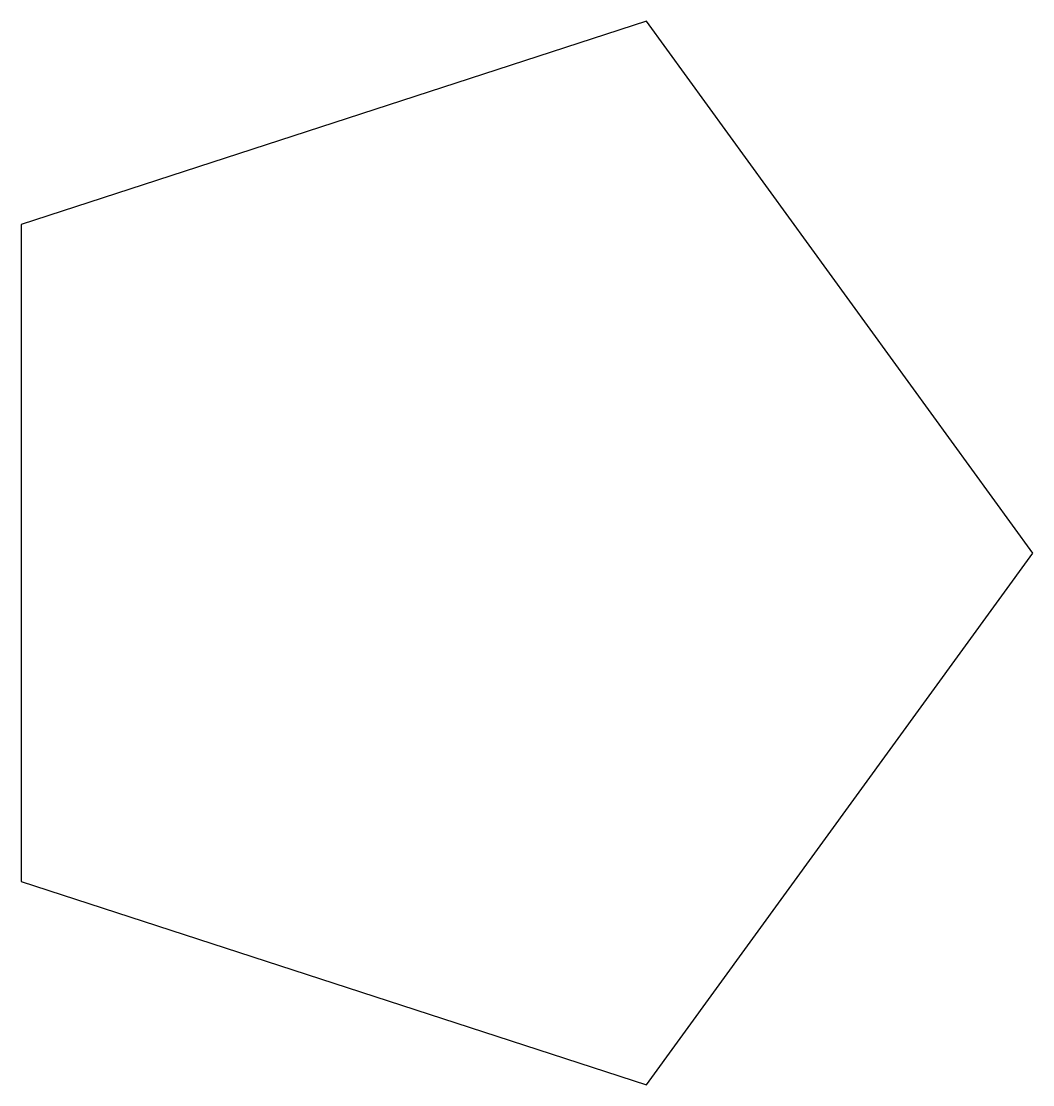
# Model space of a CAD drawing. Header units: metres. Extents: x -4.98 to 1, y -0.95 to 8.05.
# Drawn here: x -0.809 to 1, y -0.951 to 0.951 of the extents above.
import ezdxf

# ---------------------------------------------------------------- set-up
doc = ezdxf.new("R2010")
doc.units = ezdxf.units.M

msp = doc.modelspace()

# ---------------------------------------------------------------- linework, layer by layer
for p, q in [((0.309006, 0.95105), (-0.809006, 0.587784)), ((1, 0), (0.309006, 0.95105)), ((-0.809006, 0.587784), (-0.809006, -0.587784)), ((0.309006, -0.95105), (1, 0)), ((-0.809006, -0.587784), (0.309006, -0.95105))]:
    msp.add_line(p, q)

doc.saveas('drawing.dxf')
